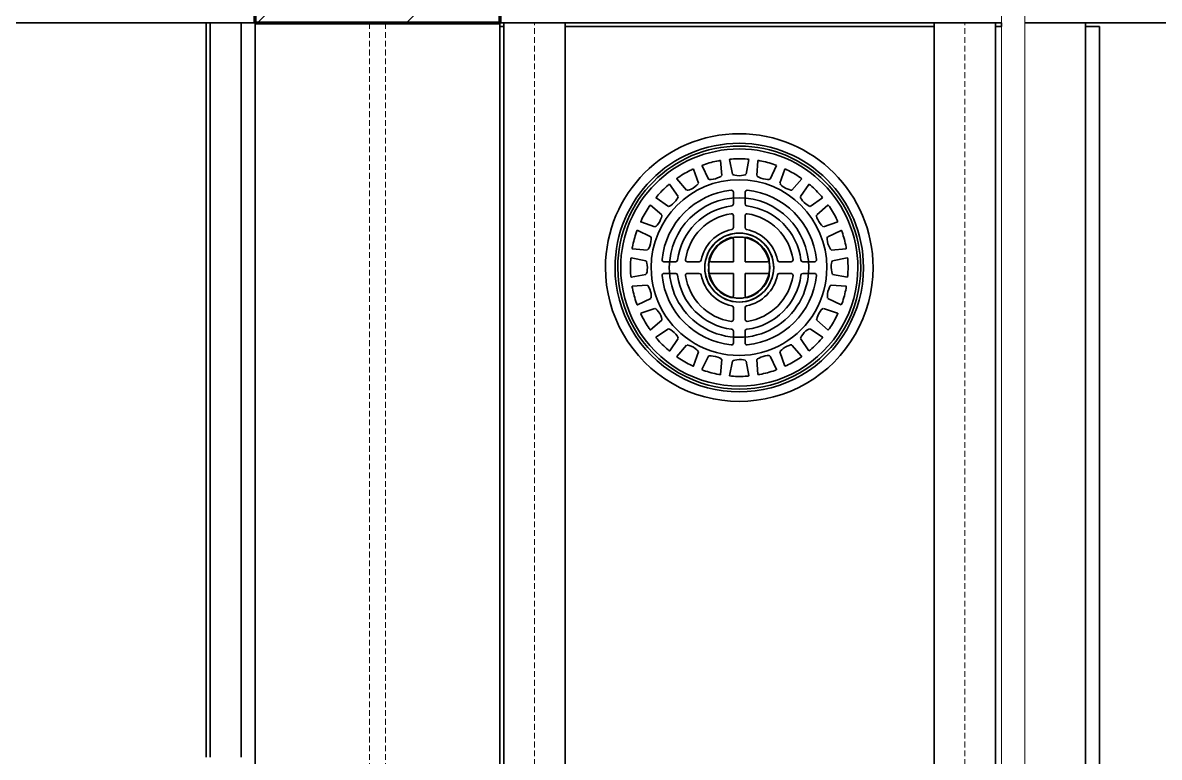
# Model space of a CAD drawing. Header units: millimetres. Extents: x -915437 to -840849, y -5243 to 29956.
# Drawn here: x -853137 to -852208, y 14952 to 15552 of the extents above; entities that cross this region are included whole.
import ezdxf

# ---------------------------------------------------------------- set-up
doc = ezdxf.new("R2010")
doc.units = ezdxf.units.MM
doc.linetypes.add('DPA_Hidden 100', pattern=[7.2, 4.7, -2.5])
for name, color, linetype, lineweight in [('A-GLAZ-CURT', 2, 'Continuous', 9), ('A-ROOF', 2, 'Continuous', 35), ('I-WALL-E', 2, 'Continuous', 35), ('P-SANR-FIXT', 2, 'Continuous', 35), ('S-BEAM', 2, 'Continuous', 35), ('S-COLS', 6, 'Continuous', 70), ('S-COLS-E', 2, 'Continuous', 35)]:
    doc.layers.add(name, color=color, linetype=linetype, lineweight=lineweight)

# ---------------------------------------------------------------- blocks, each defined once
blk = doc.blocks.new('H-Wide Flange-Column - H200x200x49_9-17718764-4211-01 ENLARGED ENTRANCE 1 GROUND LEVEL - REFLECTED CEILING PLAN')
at = {"layer": 'S-COLS-E', "lineweight": 9}
h = blk.add_hatch(dxfattribs=at)
h.set_pattern_fill('FP_15', color=256, style=0, pattern_type=2)
h.set_pattern_definition([(225, (-852847.2, 15652.02), (251.44717, -251.44717), []), (225, (-852847.2, 15271.02), (251.44717, -251.44717), [])])
h.paths.add_polyline_path([(100, 100), (-100, 99.44), (-100, 88), (-17, 88), (-7.81, 84.19), (-4, 75), (-4, -75), (-7.81, -84.19), (-17, -88), (-100, -88), (-100, -100), (100, -100), (100, -88), (17, -88), (7.81, -84.19), (4, -75), (4, 75), (7.81, 84.19), (17, 88), (100, 88), (100, 99.44)])
at = {"layer": 'S-COLS'}
for p, q in [((-100, 100), (100, 100)), ((-100, 88), (-100, 100)), ((100, 100), (100, 88)), ((-17, 88), (-100, 88)), ((100, 88), (17, 88)), ((-4, -75), (-4, 75)), ((4, 75), (4, -75)), ((-100, -100), (-100, -88)), ((-100, -88), (-17, -88)), ((17, -88), (100, -88)), ((100, -88), (100, -100)), ((100, -100), (-100, -100))]:
    blk.add_line(p, q, dxfattribs=at)
for centre, start, end in [((-17, 75), 360, 90), ((17, 75), 90, 180), ((-17, -75), 270, 0), ((17, -75), 180, 270)]:
    blk.add_arc(centre, 13, start, end, dxfattribs=at)
blk = doc.blocks.new('DPA_SQ_50x50x3_2 - SQ 50X50X3_2-17713022-4211-01 ENLARGED ENTRANCE 1 GROUND LEVEL - REFLECTED CEILING PLAN')
at = {"layer": 'S-BEAM'}
for p, q in [((1091.99, 23.5), (1091.99, -23.5)), ((1091.99, -23.5), (1091.99, 23.5)), ((1091.99, -21.8), (1091.99, 21.8)), ((1091.99, 21.8), (1091.99, -21.8))]:
    blk.add_line(p, q, dxfattribs=at)
blk = doc.blocks.new('System Panel - DPA-AR_SP_Glass Panel 19mm-18236016-4211-01 ENLARGED ENTRANCE 1 GROUND LEVEL - REFLECTED CEILING PLAN')
at = {"layer": 'A-GLAZ-CURT'}
for p, q in [((-1395.25, 9.5), (1395.25, 9.5)), ((1395.25, -9.5), (-1395.25, -9.5)), ((-1053.48, -9.5), (-1051.98, -9.5))]:
    blk.add_line(p, q, dxfattribs=at)
blk = doc.blocks.new('H-Wide Flange Beams - H200x200x49_9-17713023-4211-01 ENLARGED ENTRANCE 1 GROUND LEVEL - REFLECTED CEILING PLAN')
at = {"layer": 'S-BEAM'}
blk.add_line((-631, -100), (2468.02, -100), dxfattribs=at)
blk.add_line((-631, -100), (2468.02, -100), dxfattribs=at)
blk.add_line((-631, -100), (2468.02, -100), dxfattribs=at)
blk.add_line((-631, -100), (2468.02, -100), dxfattribs=at)
blk = doc.blocks.new('H-Wide Flange Beams - H200x200x49_9-17713024-4211-01 ENLARGED ENTRANCE 1 GROUND LEVEL - REFLECTED CEILING PLAN')
at = {"layer": 'S-BEAM'}
for p, q in [((-1196, 100), (1291, 100)), ((1291, 100), (703.9, 100)), ((703.9, 100), (1291, 100)), ((703.9, 100), (1291, 100)), ((-1279, -100), (1291, -100)), ((-1279, -100), (1291, -100)), ((-1279, -100), (1291, -100)), ((-1279, -100), (1291, -100))]:
    blk.add_line(p, q, dxfattribs=at)
blk = doc.blocks.new('DPA_SQ_50x50x3_2 - SQ 50X50X3_2-V68-4211-01 ENLARGED ENTRANCE 1 GROUND LEVEL - REFLECTED CEILING PLAN')
at = {"layer": 'S-BEAM'}
for p, q in [((1091.99, 25), (-1408.25, 25)), ((1091.99, 25), (1091.99, 23.5)), ((1091.99, 23.5), (1091.99, -23.5)), ((1091.99, -23.5), (1091.99, 23.5)), ((1091.99, -21.8), (1091.99, 21.8)), ((1091.99, 21.8), (1091.99, -21.8)), ((-1408.25, -25), (1091.99, -25)), ((1091.99, -23.5), (1091.99, -25))]:
    blk.add_line(p, q, dxfattribs=at)
at = {"layer": 'S-BEAM', "linetype": 'DPA_Hidden 100', "lineweight": 9}
blk.add_line((-1408.25, 0), (1091.99, 0), dxfattribs=at)
blk = doc.blocks.new('DPA_SQ_50x50x3_2 - SQ 50X50X3_2-17713026-4211-01 ENLARGED ENTRANCE 1 GROUND LEVEL - REFLECTED CEILING PLAN')
at = {"layer": 'S-BEAM'}
blk.add_line((1091.99, 25), (-1400.75, 25), dxfattribs=at)
blk = doc.blocks.new('L03_Flashing_6 - L03_Flashing_3-17719198-4211-01 ENLARGED ENTRANCE 1 GROUND LEVEL - REFLECTED CEILING PLAN')
at = {"layer": 'A-ROOF'}
for p, q in [((-1825176.97, 19999.18), (-1825176.97, 17504.94)), ((-1825176.97, 17504.94), (-1825176.97, 19999.18)), ((-1824824.97, 19999.18), (-1825127.17, 19999.18)), ((-1825127.17, 19999.18), (-1824824.76, 19999.18)), ((-1824824.76, 19999.18), (-1825127.17, 19999.18)), ((-1825127.17, 19999.18), (-1824830.97, 19999.18)), ((-1824830.97, 19999.18), (-1824824.76, 19999.18)), ((-1824824.97, 19999.18), (-1824824.97, 17504.94)), ((-1824824.97, 17504.94), (-1824824.97, 19999.18)), ((-1824775.17, 19999.18), (-1824769.82, 19999.18)), ((-1824775.17, 19999.18), (-1824769.82, 19999.18)), ((-1824769.82, 19999.18), (-1824775.17, 19999.18)), ((-1824769.82, 19999.18), (-1824774.97, 19999.18)), ((-1824774.97, 17504.94), (-1824774.97, 19999.18)), ((-1824774.97, 17504.94), (-1824774.97, 19999.18)), ((-1824701.26, 19999.18), (-1824689.71, 19999.18)), ((-1824689.71, 19999.18), (-1824701.26, 19999.18)), ((-1824689.71, 17504.94), (-1824689.71, 19999.18)), ((-1824689.71, 17504.94), (-1824689.71, 19999.18))]:
    blk.add_line(p, q, dxfattribs=at)
blk = doc.blocks.new('H-Wide Flange Beams - H200x200x49_9-17713027-4211-01 ENLARGED ENTRANCE 1 GROUND LEVEL - REFLECTED CEILING PLAN')
at = {"layer": 'S-BEAM'}
for p, q in [((1304, 100), (-1196, 100)), ((-1196, 100), (1304, 100)), ((-1196, 100), (1304, 100)), ((-1196, 100), (1304, 100)), ((1304, 100), (1304, 17)), ((1304, 17), (1304, 100)), ((1304, 100), (1304, -100)), ((1304, -100), (1304, 100)), ((1304, 17), (1304, 4.44)), ((1304, 4.44), (1304, 17)), ((1304, -17), (1304, -4.44)), ((1304, -4.44), (1304, -17)), ((1304, -100), (1304, -17)), ((1304, -17), (1304, -100)), ((-1196, -100), (1304, -100)), ((-1196, -100), (1304, -100)), ((-1196, -100), (1304, -100)), ((-1196, -100), (1304, -100))]:
    blk.add_line(p, q, dxfattribs=at)
at = {"layer": 'S-BEAM', "linetype": 'DPA_Hidden 100', "lineweight": 9}
for p, q in [((1304, 6.5), (-1196, 6.5)), ((1304, -6.5), (-1196, -6.5))]:
    blk.add_line(p, q, dxfattribs=at)
blk = doc.blocks.new('DPA_SQ_50x50x3_2 - SQ 50X50X3_2-17713030-4211-01 ENLARGED ENTRANCE 1 GROUND LEVEL - REFLECTED CEILING PLAN')
at = {"layer": 'S-BEAM'}
blk.add_line((-1292.74, -25), (1588.48, -25), dxfattribs=at)
blk = doc.blocks.new('L03_Flashing_8 - L03_Flashing_3-17719351-4211-01 ENLARGED ENTRANCE 1 GROUND LEVEL - REFLECTED CEILING PLAN')
at = {"layer": 'A-ROOF'}
for p, q in [((1191651.73, 575761.33), (1191651.73, 572899.34)), ((1191651.73, 572984.83), (1191651.73, 575680.84)), ((1191411.46, 575580.57), (1191411.46, 574980.24)), ((1191414.7, 575580.57), (1191414.7, 574980.24)), ((1191440.26, 574980.24), (1191440.26, 575580.57))]:
    blk.add_line(p, q, dxfattribs=at)
blk = doc.blocks.new('H-Wide Flange Beams - H200x200x49_9-17713033-4211-01 ENLARGED ENTRANCE 1 GROUND LEVEL - REFLECTED CEILING PLAN')
at = {"layer": 'S-BEAM'}
for p, q in [((-871.98, -100), (-461.48, -100)), ((-871.98, -100), (-461.48, -100)), ((-871.98, -100), (-461.48, -100)), ((-871.98, -100), (-461.48, -100)), ((-442.48, -100), (1578.02, -100)), ((-442.48, -100), (1674.02, -100)), ((-392.92, -100), (1578.02, -100)), ((-392.92, -100), (1578.02, -100))]:
    blk.add_line(p, q, dxfattribs=at)
blk = doc.blocks.new('DPA_Roof-Drain - Down Spout small-12959848-4211-01 ENLARGED ENTRANCE 1 GROUND LEVEL - REFLECTED CEILING PLAN')
at = {"layer": 'P-SANR-FIXT'}
for p, q in [((-30.44, -119.74), (-25.22, -130.67)), ((-14.33, -127.75), (-15.28, -115.52)), ((-7.85, -114.7), (-5.64, -126.6)), ((5.64, -126.6), (7.88, -114.54)), ((15.27, -115.68), (14.33, -127.75)), ((25.22, -130.67), (30.51, -119.6)), ((-33.32, -134.02), (-37.4, -122.45)), ((37.35, -122.6), (33.32, -134.02)), ((-50.03, -144.99), (-56.98, -134.88)), ((-50.95, -130.45), (-43.08, -139.66)), ((43.08, -139.66), (51.05, -130.33)), ((56.89, -135.01), (50.03, -144.99)), ((-67.99, -146.11), (-58.01, -152.97)), ((-4.76, -151), (-4.76, -141.41)), ((4.76, -151), (4.76, -141.41)), ((58.01, -152.97), (68.12, -146.02)), ((-63.34, -159.92), (-72.67, -151.95)), ((72.55, -152.05), (63.34, -159.92)), ((-80.4, -165.65), (-68.98, -169.68)), ((-4.76, -170.27), (-4.76, -160.61)), ((4.76, -170.27), (4.76, -160.61)), ((68.98, -169.68), (80.55, -165.6)), ((-72.33, -177.78), (-83.4, -172.49)), ((83.26, -172.56), (72.33, -177.78)), ((-4.76, -198.24), (-4.76, -180.05)), ((4.76, -198.24), (4.76, -180.05)), ((-76.4, -197.36), (-88.46, -195.12)), ((-87.32, -187.73), (-75.25, -188.67)), ((75.25, -188.67), (87.48, -187.72)), ((88.3, -195.15), (76.4, -197.36)), ((-61.59, -198.24), (-52, -198.24)), ((-42.39, -198.24), (-32.73, -198.24)), ((-22.95, -198.24), (-4.76, -198.24)), ((22.95, -198.24), (4.76, -198.24)), ((42.39, -198.24), (32.73, -198.24)), ((61.59, -198.24), (52, -198.24)), ((-88.3, -210.85), (-76.4, -208.64)), ((-61.59, -207.76), (-52, -207.76)), ((-42.39, -207.76), (-32.73, -207.76)), ((-22.95, -207.76), (-4.76, -207.76)), ((-4.76, -207.76), (-4.76, -225.95)), ((22.95, -207.76), (4.76, -207.76)), ((4.76, -207.76), (4.76, -225.95)), ((42.39, -207.76), (32.73, -207.76)), ((61.59, -207.76), (52, -207.76)), ((76.4, -208.64), (88.46, -210.88)), ((-75.25, -217.33), (-87.48, -218.28)), ((87.32, -218.27), (75.25, -217.33)), ((-83.26, -233.44), (-72.33, -228.22)), ((72.33, -228.22), (83.4, -233.51)), ((-68.98, -236.32), (-80.55, -240.4)), ((-4.76, -235.73), (-4.76, -245.39)), ((4.76, -235.73), (4.76, -245.39)), ((80.4, -240.35), (68.98, -236.32)), ((-72.55, -253.95), (-63.34, -246.08)), ((63.34, -246.08), (72.67, -254.05)), ((-58.01, -253.03), (-68.12, -259.98)), ((-4.76, -255), (-4.76, -264.59)), ((4.76, -255), (4.76, -264.59)), ((67.99, -259.89), (58.01, -253.03)), ((-56.89, -270.99), (-50.03, -261.01)), ((-43.08, -266.34), (-51.05, -275.67)), ((50.95, -275.55), (43.08, -266.34)), ((50.03, -261.01), (56.98, -271.12)), ((-37.35, -283.4), (-33.32, -271.98)), ((-25.22, -275.33), (-30.51, -286.4)), ((-15.27, -290.32), (-14.33, -278.25)), ((14.33, -278.25), (15.28, -290.48)), ((30.44, -286.26), (25.22, -275.33)), ((33.32, -271.98), (37.4, -283.55)), ((-5.64, -279.4), (-7.88, -291.46)), ((7.85, -291.3), (5.64, -279.4))]:
    blk.add_line(p, q, dxfattribs=at)
for centre, radius, start, end in [((0, -203), 109.43, 90, 270), ((0, -203), 101.6, 90, 270), ((0, -203), 109.43, 270, 90), ((0, -203), 101.6, 270, 90), ((0, -203), 99.32, 90, 270), ((0, -203), 97, 90, 270), ((0, -203), 99.32, 270, 90), ((0, -203), 97, 270, 90), ((0, -203), 88.99, 105, 109.09363), ((0, -203), 88.99, 100.90001, 105), ((0, -203), 88.99, 90, 94.09363), ((0, -203), 88.99, 85.90001, 90), ((0, -203), 88.99, 75, 79.09363), ((0, -203), 88.99, 70.90001, 75), ((0, -203), 88.99, 120, 124.09363), ((0, -203), 88.99, 115.90001, 120), ((0, -203), 88.99, 60, 64.09363), ((0, -203), 88.99, 55.90001, 60), ((0, -203.2), 71.85, 90, 270), ((0, -203), 88.99, 130.90001, 135), ((0, -203.2), 71.85, 270, 90), ((0, -203), 88.99, 45, 49.09363), ((0, -203), 88.99, 135, 139.09363), ((0, -203), 63.5, 95.88684, 174.11316), ((0, -203.2), 57.01, 90, 270), ((-6.35, -141.41), 1.59, 360, 95.88684), ((0, -203.2), 57.01, 270, 90), ((6.35, -141.41), 1.59, 84.11316, 180), ((0, -203), 63.5, 5.88684, 84.11316), ((0, -203), 88.99, 40.90001, 45), ((0, -203), 88.99, 145.90001, 150), ((0, -203), 50.8, 96.96206, 173.09218), ((-6.35, -151), 1.59, 276.96206, 0), ((6.35, -151), 1.59, 180, 263.03794), ((0, -203), 50.8, 7.04653, 83.03794), ((0, -203), 88.99, 30, 34.09363), ((0, -203), 88.99, 150, 154.09363), ((0, -203), 44.45, 98.51962, 171.48038), ((-6.35, -160.61), 1.59, 360, 98.51962), ((6.35, -160.61), 1.59, 81.48038, 180), ((0, -203), 44.45, 8.51962, 81.48038), ((0, -203), 88.99, 25.90001, 30), ((0, -203), 88.99, 160.90001, 165), ((0, -203), 31.75, 100.98058, 169.01942), ((0, -203), 28.17, 0, 180), ((0, -203), 28.18, 360, 150), ((-6.35, -170.27), 1.59, 280.98058, 0), ((6.35, -170.27), 1.59, 180, 259.01942), ((0, -203), 31.75, 10.98058, 79.01942), ((0, -203), 88.99, 15, 19.09363), ((0, -203), 88.99, 165, 169.09363), ((0, -203), 25, 0, 180), ((0, -203), 25, 121.64913, 180), ((0, -203), 25.4, 105.46601, 164.53399), ((0, -203.2), 25, 126.38263, 161.39841), ((0, -203.2), 25, 126.38263, 161.39841), ((0, -203.2), 25, 90, 125.67445), ((0, -203.2), 25, 90, 125.67445), ((0, -203), 25, 60, 120), ((-6.35, -180.05), 1.59, 360, 105.46601), ((0, -203.2), 25, 54.32555, 90), ((0, -203.2), 25, 54.32555, 90), ((6.35, -180.05), 1.59, 74.53399, 180), ((0, -203), 25.4, 15.46601, 74.53399), ((0, -203), 25, 0, 58.35087), ((0, -203.2), 25, 18.60159, 53.61737), ((0, -203.2), 25, 18.60159, 53.61737), ((0, -203), 88.99, 10.90001, 15), ((0, -203), 28.18, 150.63779, 180), ((0, -203), 88.99, 175.90001, 180), ((0, -203), 88.99, 180, 184.09363), ((-61.59, -196.65), 1.59, 174.11316, 270), ((-42.39, -196.65), 1.59, 171.48038, 270), ((-32.73, -196.65), 1.59, 270, 349.01942), ((0, -203), 28.18, 180, 209.36221), ((0, -203), 28.17, 180, 360), ((0, -203.2), 25, 162.36699, 196.70103), ((0, -203.2), 25, 162.36699, 196.70103), ((0, -203), 25, 180, 208.26116), ((0, -203), 25, 180, 360), ((-22.95, -196.65), 1.59, 164.53399, 270), ((0, -203), 28.17, 210, 360), ((0, -203), 25, 331.73884, 0), ((22.95, -196.65), 1.59, 270, 15.46601), ((0, -203.2), 25, 343.29897, 17.63301), ((0, -203.2), 25, 343.29897, 17.63301), ((32.73, -196.65), 1.59, 190.98058, 270), ((42.39, -196.65), 1.59, 270, 8.51962), ((61.59, -196.65), 1.59, 270, 5.88684), ((0, -203), 88.99, 360, 4.09363), ((0, -203), 88.99, 355.90001, 360), ((-61.59, -209.35), 1.59, 90, 185.88684), ((0, -203), 63.5, 185.88684, 264.11316), ((0, -203), 50.8, 186.90782, 263.03794), ((-42.39, -209.35), 1.59, 90, 188.51962), ((0, -203), 44.45, 188.51962, 261.48038), ((-32.73, -209.35), 1.59, 10.98058, 90), ((0, -203), 31.75, 190.98058, 259.01942), ((-22.95, -209.35), 1.59, 90, 195.46601), ((0, -203), 25.4, 195.46601, 254.53399), ((0, -203.2), 25, 200.12939, 231.01401), ((0, -203.2), 25, 200.12939, 231.01401), ((0, -203), 31.75, 280.98058, 349.01942), ((0, -203), 50.8, 276.96206, 352.95347), ((0, -203), 63.5, 275.88684, 354.11316), ((0, -203), 44.45, 278.51962, 351.48038), ((0, -203), 25.4, 285.46601, 344.53399), ((0, -203.2), 25, 308.98599, 339.87061), ((0, -203.2), 25, 308.98599, 339.87061), ((22.95, -209.35), 1.59, 344.53399, 90), ((32.73, -209.35), 1.59, 90, 169.01942), ((42.39, -209.35), 1.59, 351.48038, 90), ((61.59, -209.35), 1.59, 354.11316, 90), ((0, -203), 88.99, 190.90001, 195), ((0, -203), 25, 210, 330), ((0, -203), 88.99, 345, 349.09363), ((0, -203), 88.99, 195, 199.09363), ((0, -203.2), 25, 236.54059, 267.46478), ((0, -203.2), 25, 236.54059, 267.46478), ((-6.35, -225.95), 1.59, 254.53399, 0), ((0, -203.2), 25, 272.53522, 303.45941), ((0, -203.2), 25, 272.53522, 303.45941), ((6.35, -225.95), 1.59, 180, 285.46601), ((0, -203), 88.99, 340.90001, 345), ((-6.35, -235.73), 1.59, 0, 79.01942), ((6.35, -235.73), 1.59, 100.98058, 180), ((0, -203), 88.99, 205.90001, 210), ((0, -203), 88.99, 210, 214.09363), ((-6.35, -245.39), 1.59, 261.48038, 0), ((6.35, -245.39), 1.59, 180, 278.51962), ((0, -203), 88.99, 325.90001, 330), ((0, -203), 88.99, 330, 334.09363), ((-6.35, -255), 1.59, 0, 83.03794), ((6.35, -255), 1.59, 96.96206, 180), ((0, -203), 88.99, 220.90001, 225), ((0, -203), 88.99, 225, 229.09363), ((-6.35, -264.59), 1.59, 264.11316, 0), ((6.35, -264.59), 1.59, 180, 275.88684), ((0, -203), 88.99, 310.90001, 315), ((0, -203), 88.99, 315, 319.09363), ((0, -203), 88.99, 235.90001, 240), ((0, -203), 88.99, 300, 304.09363), ((0, -203), 88.99, 240, 244.09363), ((0, -203), 88.99, 250.90001, 255), ((0, -203), 88.99, 285, 289.09363), ((0, -203), 88.99, 295.90001, 300), ((0, -203), 88.99, 255, 259.09363), ((0, -203), 88.99, 265.90001, 270), ((0, -203), 88.99, 270, 274.09363), ((0, -203), 88.99, 280.90001, 285)]:
    blk.add_arc(centre, radius, start, end, dxfattribs=at)
for centre, major_axis, ratio, start_param, end_param in [((-28.99, -119.14), (1.56, 0.55), 0.156293, 1.59023, 3.469895), ((-16.81, -115.89), (1.61, 0.31), 0.165585, 0.289493, 1.547089), ((-6.3, -114.49), (1.65, 0.13), 0.156293, 1.59023, 3.469895), ((6.3, -114.51), (-1.64, 0.12), 0.165585, 3.431086, 4.688682), ((16.82, -115.88), (-1.62, 0.3), 0.156293, 4.731823, 6.611488), ((28.99, -119.15), (-1.55, 0.54), 0.165585, 3.431086, 4.688682), ((-49.71, -129.5), (1.36, 0.94), 0.156293, 1.59023, 3.469895), ((-38.79, -123.21), (1.48, 0.72), 0.165585, 0.289493, 1.547089), ((-19.71, -129.76), (5.37, 2.03), 0.125183, 4.712734, 6.052241), ((0.12, -126.5), (-5.74, 0.02), 0.239262, 0.212711, 1.548163), ((-0.09, -127.16), (5.72, 0.57), 0.125183, 4.712734, 6.052241), ((19.92, -129.14), (-5.54, 1.51), 0.239262, 0.212711, 1.548163), ((38.8, -123.2), (-1.49, 0.71), 0.156293, 4.731823, 6.611488), ((49.71, -129.51), (-1.36, 0.92), 0.165585, 3.431086, 4.688682), ((-58.12, -135.97), (1.24, 1.07), 0.165585, 0.289493, 1.547089), ((-38.14, -136.69), (4.99, 2.85), 0.239262, 3.354304, 4.689756), ((-37.99, -137.36), (4.67, 3.35), 0.125183, 4.712734, 6.052241), ((-19.68, -129.08), (5.56, 1.46), 0.239262, 3.354304, 4.689756), ((19.55, -129.72), (-5.67, 0.93), 0.125183, 1.571141, 2.910649), ((38.36, -136.81), (-4.96, 2.89), 0.239262, 0.212711, 1.548163), ((37.85, -137.28), (-5.24, 2.36), 0.125183, 1.571141, 2.910649), ((58.13, -135.96), (-1.26, 1.07), 0.156293, 4.731823, 6.611488), ((-67.04, -144.87), (1.07, 1.26), 0.156293, 1.59023, 3.469895), ((-53.69, -149.43), (3.64, 4.45), 0.125183, 4.712734, 6.052241), ((54.18, -148.99), (-4.04, 4.08), 0.239262, 0.212711, 1.548163), ((67.03, -144.88), (-1.07, 1.24), 0.165585, 3.431086, 4.688682), ((-73.49, -153.29), (0.92, 1.36), 0.165585, 0.289493, 1.547089), ((-54.01, -148.82), (4.08, 4.04), 0.239262, 3.354304, 4.689756), ((53.57, -149.31), (-4.45, 3.64), 0.125183, 1.571141, 2.910649), ((73.5, -153.29), (-0.94, 1.36), 0.156293, 4.731823, 6.611488), ((-79.8, -164.2), (0.71, 1.49), 0.156293, 1.59023, 3.469895), ((-66.19, -164.64), (2.89, 4.96), 0.239262, 3.354304, 4.689756), ((-65.72, -165.15), (2.36, 5.24), 0.125183, 4.712734, 6.052241), ((66.31, -164.86), (-2.85, 4.99), 0.239262, 0.212711, 1.548163), ((65.64, -165.01), (-3.35, 4.67), 0.125183, 1.571141, 2.910649), ((79.79, -164.21), (-0.72, 1.48), 0.165585, 3.431086, 4.688682), ((-83.85, -174.01), (0.54, 1.55), 0.165585, 0.289493, 1.547089), ((83.86, -174.01), (-0.55, 1.56), 0.156293, 4.731823, 6.611488), ((-73.86, -183.08), (1.51, 5.54), 0.239262, 3.354304, 4.689756), ((-73.28, -183.45), (0.93, 5.67), 0.125183, 4.712734, 6.052241), ((73.92, -183.32), (-1.46, 5.56), 0.239262, 0.212711, 1.548163), ((73.24, -183.29), (-2.03, 5.37), 0.125183, 1.571141, 2.910649), ((-88.49, -196.7), (0.12, 1.64), 0.165585, 0.289493, 1.547089), ((-87.12, -186.18), (0.3, 1.62), 0.156293, 1.59023, 3.469895), ((87.11, -186.19), (-0.31, 1.61), 0.165585, 3.431086, 4.688682), ((88.51, -196.7), (-0.13, 1.65), 0.156293, 4.731823, 6.611488), ((-75.84, -203.09), (-0.57, 5.72), 0.125183, 4.712734, 6.052241), ((-76.5, -202.88), (0.02, 5.74), 0.239262, 3.354304, 4.689756), ((-51.98, -196.64), (0.19, 1.59), 0.98149, 3.2478, 4.669778), ((51.98, -196.64), (-0.19, 1.59), 0.98149, 1.536443, 3.035386), ((76.5, -203.12), (0.02, 5.74), 0.239262, 0.212711, 1.548163), ((75.84, -202.91), (-0.57, 5.72), 0.125183, 1.571141, 2.910649), ((-88.51, -209.3), (-0.13, 1.65), 0.156293, 1.59023, 3.469895), ((-51.98, -209.36), (-0.19, 1.59), 0.98149, 4.755, 6.176978), ((51.98, -209.36), (0.19, 1.59), 0.98149, 0.106207, 1.60515), ((88.49, -209.3), (0.12, 1.64), 0.165585, 3.431086, 4.688682), ((-87.11, -219.81), (-0.31, 1.61), 0.165585, 0.289493, 1.547089), ((-73.24, -222.71), (-2.03, 5.37), 0.125183, 4.712734, 6.052241), ((-73.92, -222.68), (-1.46, 5.56), 0.239262, 3.354304, 4.689756), ((73.28, -222.55), (0.93, 5.67), 0.125183, 1.571141, 2.910649), ((73.86, -222.92), (1.51, 5.54), 0.239262, 0.212711, 1.548163), ((87.12, -219.82), (0.3, 1.62), 0.156293, 4.731823, 6.611488), ((-83.86, -231.99), (-0.55, 1.56), 0.156293, 1.59023, 3.469895), ((83.85, -231.99), (0.54, 1.55), 0.165585, 3.431086, 4.688682), ((-79.79, -241.79), (-0.72, 1.48), 0.165585, 0.289493, 1.547089), ((-65.64, -240.99), (-3.35, 4.67), 0.125183, 4.712734, 6.052241), ((-66.31, -241.14), (-2.85, 4.99), 0.239262, 3.354304, 4.689756), ((65.72, -240.85), (2.36, 5.24), 0.125183, 1.571141, 2.910649), ((66.19, -241.36), (2.89, 4.96), 0.239262, 0.212711, 1.548163), ((79.8, -241.8), (0.71, 1.49), 0.156293, 4.731823, 6.611488), ((-73.5, -252.71), (-0.94, 1.36), 0.156293, 1.59023, 3.469895), ((-67.03, -261.12), (-1.07, 1.24), 0.165585, 0.289493, 1.547089), ((-53.57, -256.69), (-4.45, 3.64), 0.125183, 4.712734, 6.052241), ((-54.18, -257.01), (-4.04, 4.08), 0.239262, 3.354304, 4.689756), ((53.69, -256.57), (3.64, 4.45), 0.125183, 1.571141, 2.910649), ((54.01, -257.18), (4.08, 4.04), 0.239262, 0.212711, 1.548163), ((67.04, -261.13), (1.07, 1.26), 0.156293, 4.731823, 6.611488), ((73.49, -252.71), (0.92, 1.36), 0.165585, 3.431086, 4.688682), ((-37.85, -268.72), (-5.24, 2.36), 0.125183, 4.712734, 6.052241), ((-38.36, -269.19), (-4.96, 2.89), 0.239262, 3.354304, 4.689756), ((37.99, -268.64), (4.67, 3.35), 0.125183, 1.571141, 2.910649), ((38.14, -269.31), (4.99, 2.85), 0.239262, 0.212711, 1.548163), ((-58.13, -270.04), (-1.26, 1.07), 0.156293, 1.59023, 3.469895), ((-49.71, -276.49), (-1.36, 0.92), 0.165585, 0.289493, 1.547089), ((-19.55, -276.28), (-5.67, 0.93), 0.125183, 4.712734, 6.052241), ((-19.92, -276.86), (-5.54, 1.51), 0.239262, 3.354304, 4.689756), ((0.09, -278.84), (5.72, 0.57), 0.125183, 1.571141, 2.910649), ((-0.12, -279.5), (-5.74, 0.02), 0.239262, 3.354304, 4.689756), ((19.71, -276.24), (5.37, 2.03), 0.125183, 1.571141, 2.910649), ((19.68, -276.92), (5.56, 1.46), 0.239262, 0.212711, 1.548163), ((49.71, -276.5), (1.36, 0.94), 0.156293, 4.731823, 6.611488), ((58.12, -270.03), (1.24, 1.07), 0.165585, 3.431086, 4.688682), ((-38.8, -282.8), (-1.49, 0.71), 0.156293, 1.59023, 3.469895), ((-28.99, -286.85), (-1.55, 0.54), 0.165585, 0.289493, 1.547089), ((28.99, -286.86), (1.56, 0.55), 0.156293, 4.731823, 6.611488), ((38.79, -282.79), (1.48, 0.72), 0.165585, 3.431086, 4.688682), ((-16.82, -290.12), (-1.62, 0.3), 0.156293, 1.59023, 3.469895), ((-6.3, -291.49), (-1.64, 0.12), 0.165585, 0.289493, 1.547089), ((6.3, -291.51), (1.65, 0.13), 0.156293, 4.731823, 6.611488), ((16.81, -290.11), (1.61, 0.31), 0.165585, 3.431086, 4.688682)]:
    blk.add_ellipse(centre, major_axis=major_axis, ratio=ratio, start_param=start_param, end_param=end_param, dxfattribs=at)
blk = doc.blocks.new('Structural Framing 37 - Structural Framing 1-17719488-4211-01 ENLARGED ENTRANCE 1 GROUND LEVEL - REFLECTED CEILING PLAN')
at = {"layer": 'S-BEAM'}
blk.add_line((1191232.66, 573080.34), (1191232.11, 575580.57), dxfattribs=at)
blk.add_line((1191232.66, 573080.34), (1191232.11, 575580.57), dxfattribs=at)
blk = doc.blocks.new('DPA_SQ_50x50x3_2 - SQ 50X50X3_2-V70-4211-01 ENLARGED ENTRANCE 1 GROUND LEVEL - REFLECTED CEILING PLAN')
at = {"layer": 'S-BEAM'}
for p, q in [((1091.99, 23.5), (1091.99, -23.5)), ((1091.99, -23.5), (1091.99, 23.5)), ((1091.99, -21.8), (1091.99, 21.8)), ((1091.99, 21.8), (1091.99, -21.8)), ((-1408.25, -25), (1088.99, -25))]:
    blk.add_line(p, q, dxfattribs=at)
blk = doc.blocks.new('DPA_SQ_50x50x3_2 - SQ 50X50X3_2-V71-4211-01 ENLARGED ENTRANCE 1 GROUND LEVEL - REFLECTED CEILING PLAN')
at = {"layer": 'S-BEAM'}
for p, q in [((1088.99, 25), (-1408.25, 25)), ((1091.99, 23.5), (1091.99, -23.5)), ((1091.99, -23.5), (1091.99, 23.5)), ((1091.99, -21.8), (1091.99, 21.8)), ((1091.99, 21.8), (1091.99, -21.8)), ((-1408.25, -25), (1088.99, -25))]:
    blk.add_line(p, q, dxfattribs=at)
blk = doc.blocks.new('DPA_SQ_50x50x3_2 - SQ 50X50X3_2-V72-4211-01 ENLARGED ENTRANCE 1 GROUND LEVEL - REFLECTED CEILING PLAN')
at = {"layer": 'S-BEAM'}
blk.add_line((-1272.74, -25), (1588.48, -25), dxfattribs=at)
blk = doc.blocks.new('H-Wide Flange Beams - H200x200x49_9-17713037-4211-01 ENLARGED ENTRANCE 1 GROUND LEVEL - REFLECTED CEILING PLAN')
at = {"layer": 'S-BEAM'}
blk.add_line((-631.82, -100), (2468.02, -100), dxfattribs=at)
blk.add_line((-631.82, -100), (2468.02, -100), dxfattribs=at)
blk.add_line((-631.82, -100), (2468.02, -100), dxfattribs=at)
blk.add_line((-631.82, -100), (2468.02, -100), dxfattribs=at)
blk = doc.blocks.new('DPA_SQ_50x50x3_2 - SQ 50X50X3_2-V75-4211-01 ENLARGED ENTRANCE 1 GROUND LEVEL - REFLECTED CEILING PLAN')
at = {"layer": 'S-BEAM'}
blk.add_line((-1091.99, -25), (-1088.99, -25), dxfattribs=at)

msp = doc.modelspace()

# ---------------------------------------------------------------- linework, layer by layer
at = {"layer": 'A-ROOF'}
for p, q in [((-852442.69, 15549.25), (-852391.63, 15549.25)), ((-852391.63, 15549.25), (-852442.69, 15549.25)), ((-852342.03, 15549.25), (-852336.69, 15549.25)), ((-852336.69, 15549.25), (-852342.03, 15549.25))]:
    msp.add_line(p, q, dxfattribs=at)
at = {"layer": 'I-WALL-E'}
for p, q in [((-852747.19, 15552.25), (-852336.69, 15552.25)), ((-852336.69, 15552.25), (-852747.19, 15552.25)), ((-852747.19, 15549.25), (-852747.19, 15552.25)), ((-852747.19, 15552.25), (-852747.19, 15549.25)), ((-852747.19, 15549.25), (-852743.63, 15549.25)), ((-852743.63, 15549.25), (-852747.19, 15549.25)), ((-852694.03, 15549.25), (-852391.63, 15549.25)), ((-852392.49, 15549.25), (-852694.03, 15549.25)), ((-852342.03, 15549.25), (-852336.69, 15549.25)), ((-852336.69, 15549.25), (-852342.03, 15549.25)), ((-852336.69, 15552.25), (-852336.69, 15549.25)), ((-852336.69, 15552.25), (-852336.69, 15549.25))]:
    msp.add_line(p, q, dxfattribs=at)

# ---------------------------------------------------------------- block references
at = {"layer": 'A-GLAZ-CURT', "rotation": 270.000000000001}
msp.add_blockref('System Panel - DPA-AR_SP_Glass Panel 19mm-18236016-4211-01 ENLARGED ENTRANCE 1 GROUND LEVEL - REFLECTED CEILING PLAN', (-852327.19, 14497.27), dxfattribs=at)
at = {"layer": 'A-ROOF'}
for name, p in [('L03_Flashing_8 - L03_Flashing_3-17719351-4211-01 ENLARGED ENTRANCE 1 GROUND LEVEL - REFLECTED CEILING PLAN', (-2044398.92, -560028.32)), ('L03_Flashing_6 - L03_Flashing_3-17719198-4211-01 ENLARGED ENTRANCE 1 GROUND LEVEL - REFLECTED CEILING PLAN', (972433.13, -4449.92))]:
    msp.add_blockref(name, p, dxfattribs=at)
at = {"layer": 'P-SANR-FIXT', "rotation": 269.9999999988545}
msp.add_blockref('DPA_Roof-Drain - Down Spout small-12959848-4211-01 ENLARGED ENTRANCE 1 GROUND LEVEL - REFLECTED CEILING PLAN', (-852348.33, 15352.25), dxfattribs=at)
at = {"layer": 'S-BEAM', "extrusion": (0, 0, -1)}
for name, p, rotation in [('DPA_SQ_50x50x3_2 - SQ 50X50X3_2-V75-4211-01 ENLARGED ENTRANCE 1 GROUND LEVEL - REFLECTED CEILING PLAN', (852361.69, 14460.27), 269.9999999999955), ('DPA_SQ_50x50x3_2 - SQ 50X50X3_2-17713030-4211-01 ENLARGED ENTRANCE 1 GROUND LEVEL - REFLECTED CEILING PLAN', (852772.19, 14460.27), 269.9999999999943), ('DPA_SQ_50x50x3_2 - SQ 50X50X3_2-V72-4211-01 ENLARGED ENTRANCE 1 GROUND LEVEL - REFLECTED CEILING PLAN', (852772.19, 14460.27), 269.9999999999943), ('DPA_SQ_50x50x3_2 - SQ 50X50X3_2-17713026-4211-01 ENLARGED ENTRANCE 1 GROUND LEVEL - REFLECTED CEILING PLAN', (852772.19, 14460.27), 89.99999999999554), ('DPA_SQ_50x50x3_2 - SQ 50X50X3_2-V68-4211-01 ENLARGED ENTRANCE 1 GROUND LEVEL - REFLECTED CEILING PLAN', (852718.83, 14460.27), 89.99999999999554), ('DPA_SQ_50x50x3_2 - SQ 50X50X3_2-V70-4211-01 ENLARGED ENTRANCE 1 GROUND LEVEL - REFLECTED CEILING PLAN', (852718.83, 14460.27), 89.99999999999554), ('DPA_SQ_50x50x3_2 - SQ 50X50X3_2-17713022-4211-01 ENLARGED ENTRANCE 1 GROUND LEVEL - REFLECTED CEILING PLAN', (852367.69, 14460.27), 89.99999999999554), ('DPA_SQ_50x50x3_2 - SQ 50X50X3_2-V68-4211-01 ENLARGED ENTRANCE 1 GROUND LEVEL - REFLECTED CEILING PLAN', (852366.83, 14460.27), 89.99999999999554), ('DPA_SQ_50x50x3_2 - SQ 50X50X3_2-V71-4211-01 ENLARGED ENTRANCE 1 GROUND LEVEL - REFLECTED CEILING PLAN', (852366.83, 14460.27), 89.99999999999554)]:
    msp.add_blockref(name, p, dxfattribs=dict(at, rotation=rotation))
at = {"layer": 'S-BEAM'}
for name, p in [('H-Wide Flange Beams - H200x200x49_9-17713037-4211-01 ENLARGED ENTRANCE 1 GROUND LEVEL - REFLECTED CEILING PLAN', (-855415.21, 15652.25)), ('H-Wide Flange Beams - H200x200x49_9-17713023-4211-01 ENLARGED ENTRANCE 1 GROUND LEVEL - REFLECTED CEILING PLAN', (-855415.21, 15652.25)), ('H-Wide Flange Beams - H200x200x49_9-17713033-4211-01 ENLARGED ENTRANCE 1 GROUND LEVEL - REFLECTED CEILING PLAN', (-851875.21, 15652.25)), ('Structural Framing 37 - Structural Framing 1-17719488-4211-01 ENLARGED ENTRANCE 1 GROUND LEVEL - REFLECTED CEILING PLAN', (-2043500.24, -560028.32))]:
    msp.add_blockref(name, p, dxfattribs=at)
at = {"layer": 'S-BEAM', "rotation": 90.00000000000026}
for name in ['H-Wide Flange Beams - H200x200x49_9-17713027-4211-01 ENLARGED ENTRANCE 1 GROUND LEVEL - REFLECTED CEILING PLAN', 'H-Wide Flange Beams - H200x200x49_9-17713024-4211-01 ENLARGED ENTRANCE 1 GROUND LEVEL - REFLECTED CEILING PLAN']:
    msp.add_blockref(name, (-852847.19, 14248.02), dxfattribs=at)
at = {"layer": 'S-COLS-E', "rotation": 180}
msp.add_blockref('H-Wide Flange-Column - H200x200x49_9-17718764-4211-01 ENLARGED ENTRANCE 1 GROUND LEVEL - REFLECTED CEILING PLAN', (-852847.19, 15652.02), dxfattribs=at)

doc.saveas('drawing.dxf')
